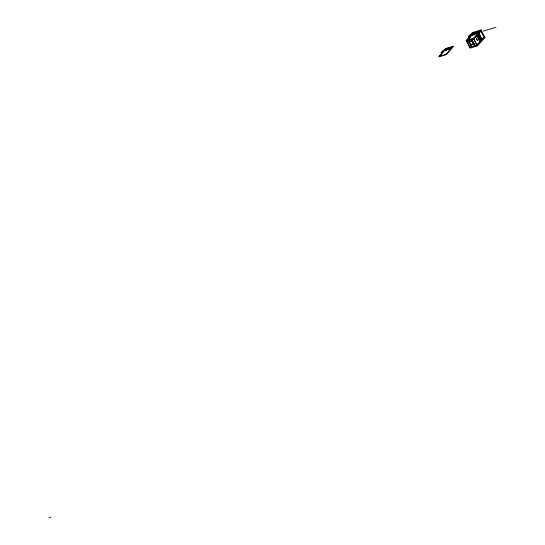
<?xml version="1.0" encoding="UTF-8"?>
<svg xmlns="http://www.w3.org/2000/svg" width="545" height="545" viewBox="0 0 545 545"><rect width="100%" height="100%" fill="white"/><g stroke="black" fill="none" stroke-linecap="round" stroke-linejoin="round"><path stroke-width="0.41" stroke-dasharray="2.73 2.04" d="M476.146 39.594L477.202 39.097M478.081 40.03L477.284 40.909L476.207 38.654M477.652 38.961L476.105 39.431L476.459 40.119M476.282 37.959L476.984 39.335M476.112 37.884C477.529 39.846 478.06 42.851 476.098 38.77M476.357 38.695L477.413 40.766"/><path stroke-width="0.82" d="M441.348 52.579L441.464 52.449A1.846 0.484 -27 0 0 443.691 51.176L441.954 51.7L445.224 48.784L446.321 48.451L443.317 51.094L446.273 50.195L448.331 48.015M447.425 49.132L449.175 48.58M468.319 36.542L472.59 32.523L481.078 29.955L484.955 37.55L477.379 45.889L469.96 48.137L466.091 40.541L470.253 35.956L470.601 36.644L466.438 41.229L473.857 38.981L481.433 30.643L472.944 33.211L468.673 37.23L468.319 36.542L470.253 35.956M467.426 40.35L470.989 36.426L469.061 37.006L470.042 35.929L474.116 34.696L475.315 33.374L476.773 32.932L475.574 34.253L478.708 33.306L481.869 39.519L476.814 45.085L470.083 47.129L466.915 40.909L473.646 38.872L478.708 33.306M466.091 40.541L473.51 38.293L481.078 29.955M478.837 33.163L480.785 31.011L483.953 37.23L482.005 39.376L478.837 33.163L475.962 34.028L477.911 31.883L480.07 31.229M470.567 44.765L474 43.546L470.567 44.765L468.829 42.36L469.374 41.761L472.597 40.786L472.052 41.386L473.782 43.791M484.6 36.856L477.025 45.201L469.606 47.442M483.258 31.106L495.991 27.25M468.673 37.23L470.601 36.644M446.157 48.628L447.554 48.123M469.156 41.999L472.379 41.025M447.472 48.873L449.189 48.355L449.938 47.531L447.608 48.062L453.719 46.209L446.144 54.548L438.725 56.796L442.887 52.211L440.959 52.797L441.205 52.531L443.276 51.993L439.202 56.482L445.933 54.439L450.988 48.873L447.861 49.82L449.87 48.995A1.846 0.484 -27 0 0 449.141 48.614M483.408 38.014L484.955 37.55M447.459 49.098L447.166 49.213A1.846 0.484 -27 0 0 444.938 50.487L446.675 49.963L441.988 51.666M480.336 41.549L479.913 41.679L476.746 35.466L478.456 34.941L480.336 41.549L477.175 35.336M49.009 517.75L50.944 517.164M472.59 32.523L472.944 33.211M473.51 38.293L477.379 45.889M473.646 38.872L476.814 45.085M470.424 34.914L470.771 35.602M471.888 39.404L474.838 45.862L471.67 39.642M469.565 35.173L469.913 35.861M468.673 40.378L471.623 46.836L468.455 40.616M450.197 47.449L448.249 49.602L451.124 48.73L453.072 46.577L450.197 47.449M472.978 33.374L471.03 35.527L473.987 34.628L475.185 33.306L476.902 32.789L477.658 31.957L472.978 33.374M478.156 34.253L477.727 34.383L480.894 40.602L481.317 40.473L478.156 34.253"/></g></svg>
